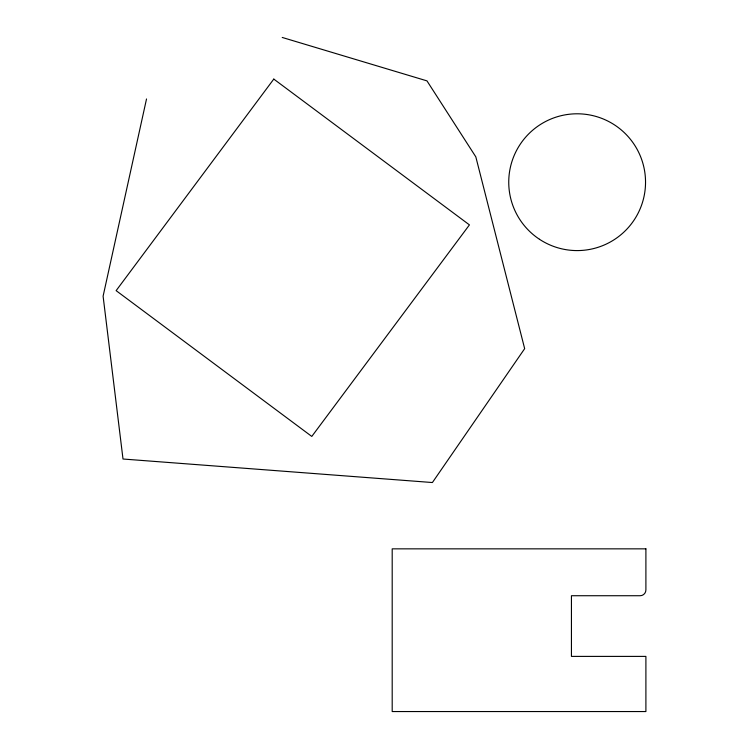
<?xml version="1.0" encoding="UTF-8"?>
<svg xmlns="http://www.w3.org/2000/svg" width="749" height="749" viewBox="0 0 749 749"><rect width="100%" height="100%" fill="white"/><g stroke="black" fill="none" stroke-linecap="round" stroke-linejoin="round"><path stroke-width="1.12" d="M146.523 98.962L103.1 296.183L123.005 459.015L432.398 482.534L524.665 348.65L475.821 156.859L426.967 80.873L282.223 37.45M273.788 79.085L116.132 290.64L311.79 436.433L469.436 224.887L273.788 79.085M645.9 548.848L392.195 548.848L392.195 711.55L645.9 711.55L645.9 656.396L571.44 656.396L571.44 595.727L640.114 595.727A5.777 5.777 0 0 0 645.9 589.95L645.9 548.848M539.458 239.268A68.393 68.393 0 0 0 645.413 186.286A68.393 68.393 0 0 0 546.545 121.02A68.393 68.393 0 0 0 539.458 239.268"/></g></svg>
